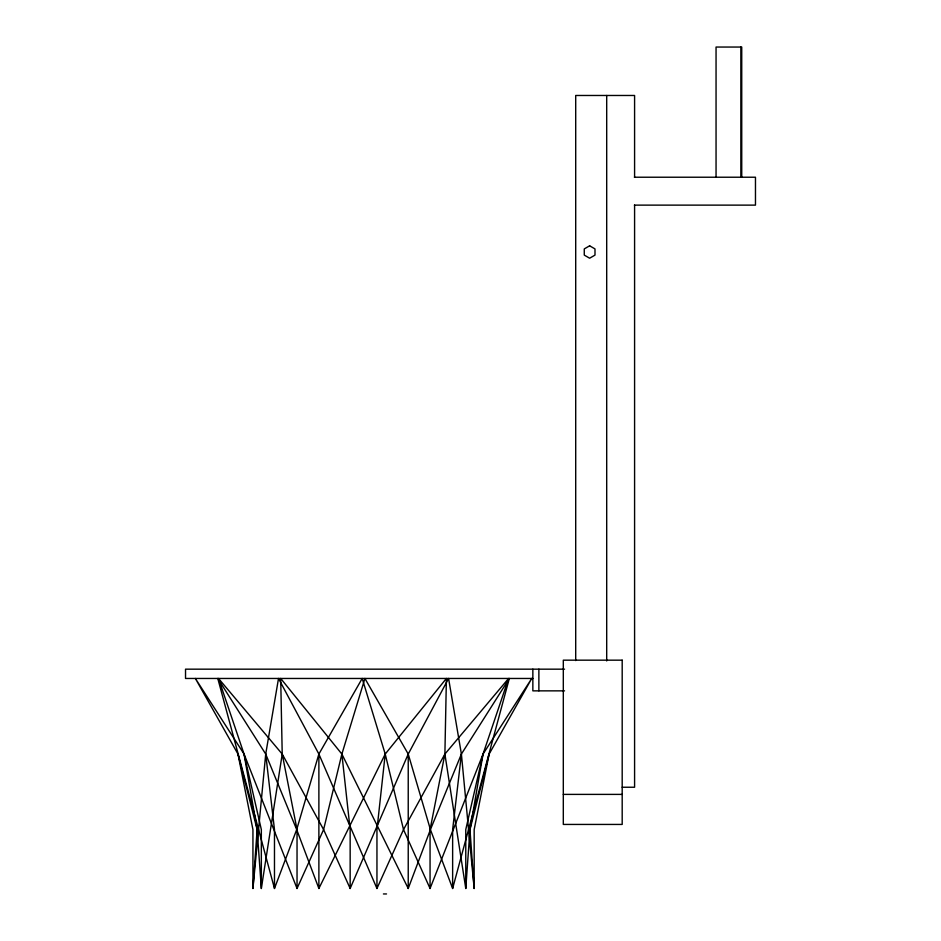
<?xml version="1.0" encoding="UTF-8"?>
<svg xmlns="http://www.w3.org/2000/svg" width="941" height="941" viewBox="0 0 941 941"><rect width="100%" height="100%" fill="white"/><g stroke="black" fill="none" stroke-linecap="round" stroke-linejoin="round"><path stroke-width="1.41" d="M430.061 888.48L430.061 829.597L444.893 754.059L446.399 678.461L385.222 754.059L318.881 888.48L296.686 829.597L265.715 754.059L217.783 678.461L274.478 888.48L296.686 829.597L318.881 754.059L362.203 678.461L385.222 754.059L403.513 829.597L430.061 888.48L483.039 754.059L508.599 678.461L444.893 754.059L403.513 829.597L376.953 888.48L318.881 754.059L278.512 678.461L265.715 754.059L252.941 888.48L252.941 829.597L237.979 754.059L195.363 678.461L244.06 754.059L297.038 888.48L323.598 829.597L341.877 754.059L364.908 678.461L408.229 754.059L430.425 829.597L452.633 888.48L509.328 678.461L461.396 754.059L430.425 829.597L408.229 888.48L341.877 754.059L280.7 678.461L282.218 754.059L297.038 829.597L297.038 888.48M252.941 888.48L257.14 829.597L244.06 754.059L218.5 678.461L282.218 754.059L323.598 829.597L350.158 888.48L408.229 754.059L448.586 678.461L461.396 754.059L474.17 888.48L474.17 829.597L489.132 754.059L531.747 678.461L483.039 754.059L465.771 829.597L465.771 888.48L444.893 754.059M465.771 888.48L469.971 829.597L483.039 754.059M385.222 754.059L376.953 829.597L376.953 888.48M461.396 754.059L452.633 829.597L452.633 888.48M237.979 754.059L257.14 829.597L261.339 888.48L282.218 754.059M489.132 754.059L469.971 829.597L474.17 888.48M634.399 177.226L755.47 177.226L755.47 205.126L634.399 205.126M564.541 669.169L185.53 669.169L185.53 678.461L532.853 678.461M564.541 690.859L532.853 690.859L532.853 669.169M622.189 787.241L634.587 787.241L634.587 205.126M563.306 794.392L622.189 794.392M383.422 893.95L386.516 893.95M244.06 754.059L261.339 829.597L261.339 888.48M265.715 754.059L274.478 829.597L274.478 888.48M341.877 754.059L350.158 829.597L350.158 888.48M741.731 177.226L741.731 47.05L716.054 47.05L716.054 177.226M740.849 47.05L740.849 177.226M634.587 177.226L634.587 95.476L575.704 95.476L575.704 660.582M606.698 95.476L606.698 660.935M538.875 669.169L538.875 690.859M408.229 754.059L408.229 888.48M318.881 754.059L318.881 888.48M589.631 245.813L584.267 248.906L584.267 255.105L589.631 258.21L594.994 255.105L594.994 248.906L589.631 245.813M622.189 660.17L563.306 660.17L563.306 824.434L622.189 824.434L622.189 660.17"/></g></svg>
